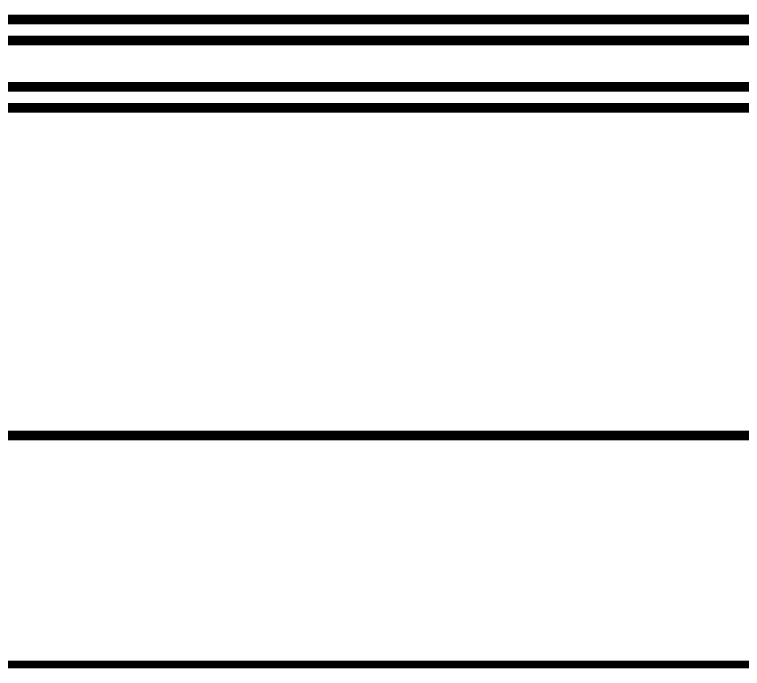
# Model space of a CAD drawing. Header units: inches. Extents: x 0 to 220, y 0 to 79.
# Drawn here: x 141.52 to 160.58, y -0.1 to 17.01 of the extents above; entities that cross this region are included whole.
import ezdxf

# ---------------------------------------------------------------- set-up
doc = ezdxf.new("R2010")
doc.units = ezdxf.units.IN
doc.layers.add('Mechanical 1- Top Assy', color=6, linetype='Continuous')
doc.layers.add('Top Layer- Top', color=1, linetype='Continuous')

msp = doc.modelspace()

# ---------------------------------------------------------------- linework, layer by layer
at = {"layer": 'Mechanical 1- Top Assy'}
msp.add_lwpolyline([(0, 0, 0.2, 0.2, 0), (220, 0, 0.2, 0.2, 0)], format="xyseb", dxfattribs=at)
at = {"layer": 'Top Layer- Top'}
for points in [[(138.639, 16.886, 0.254, 0.254, 0), (167.414, 16.886, 0.254, 0.254, 0)], [(97.293, 16.332, 0.254, 0.254, 0), (165.968, 16.332, 0.254, 0.254, 0)], [(81.677, 15.123, 0.254, 0.254, 0), (165.177, 15.123, 0.254, 0.254, 0)], [(63.178, 14.569, 0.254, 0.254, 0), (163.731, 14.569, 0.254, 0.254, 0)], [(51.092, 6, 0.254, 0.254, 0), (170.243, 6, 0.254, 0.254, 0)]]:
    msp.add_lwpolyline(points, format="xyseb", dxfattribs=at)

doc.saveas('drawing.dxf')
